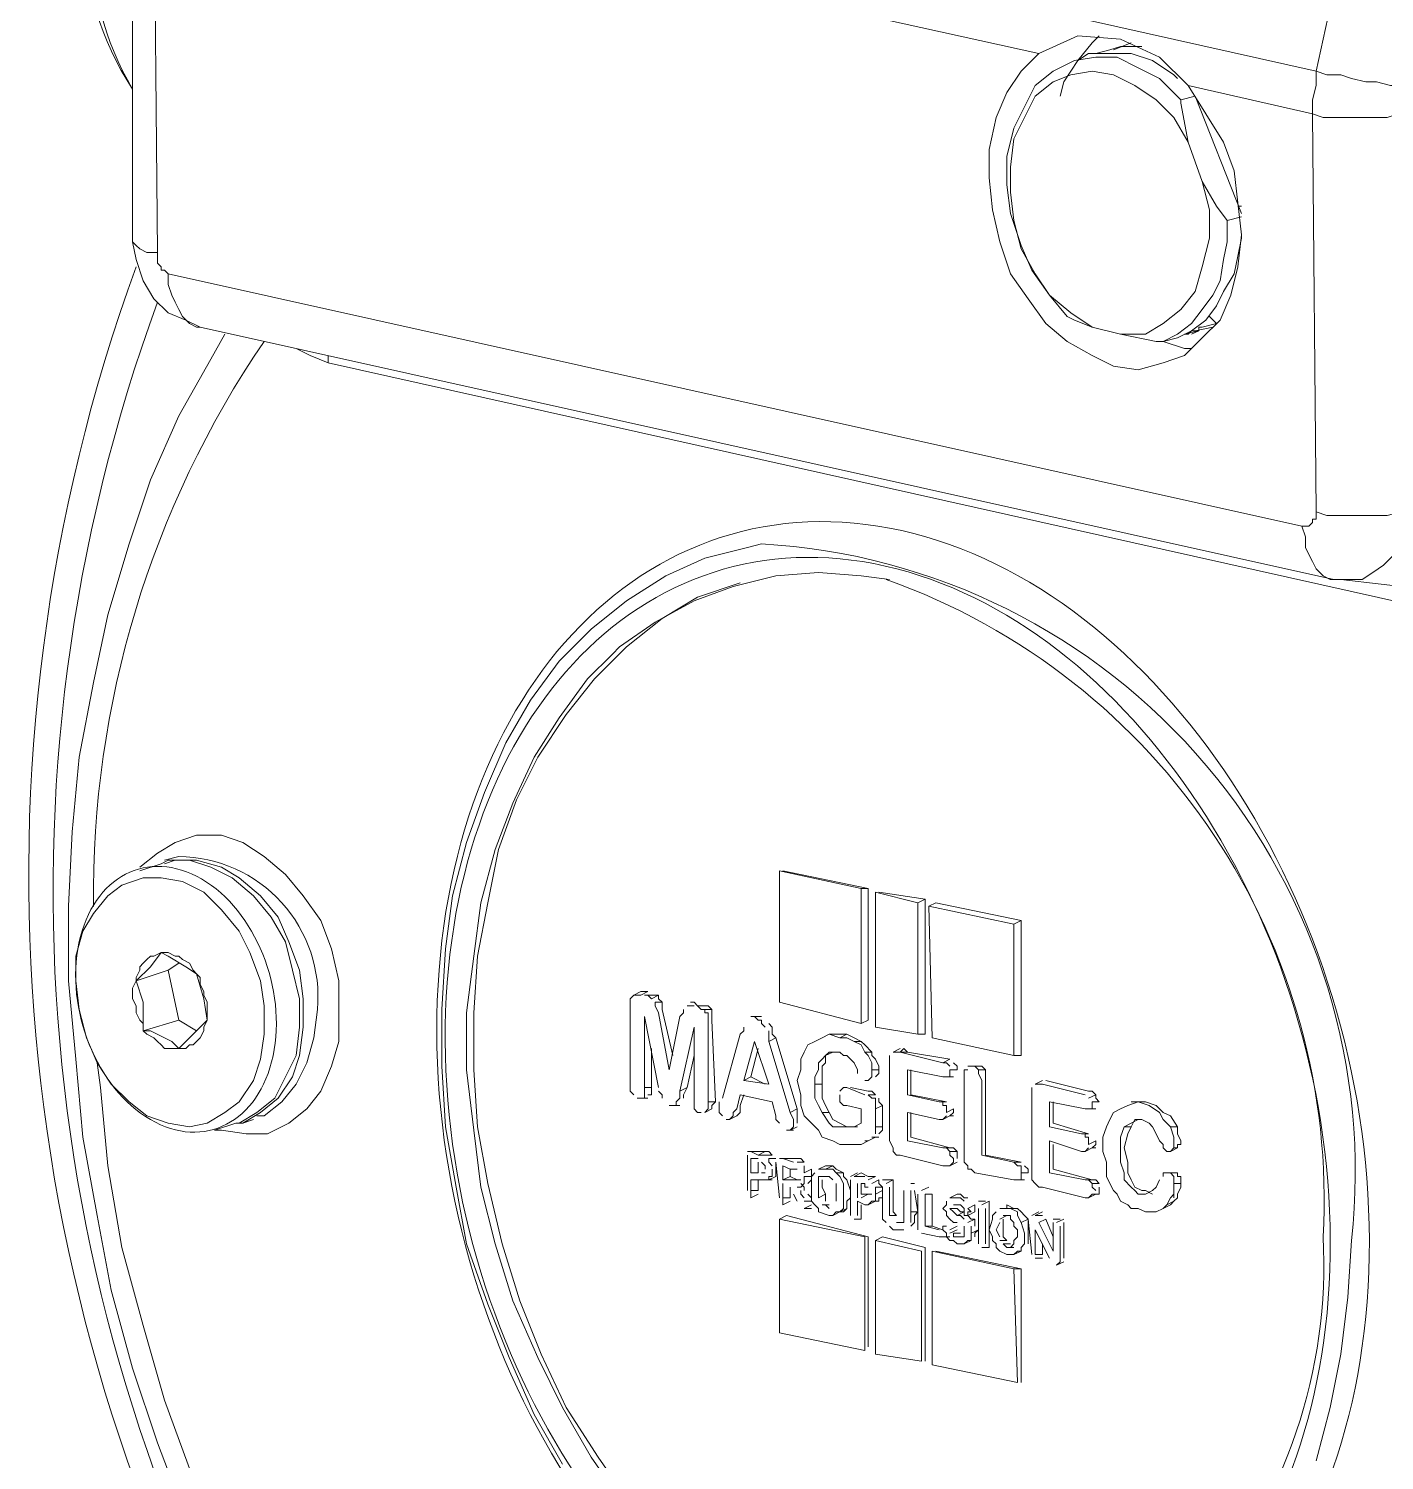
# Model space of a CAD drawing. Header units: inches. Extents: x 34 to 1574, y 72 to 573.
# Drawn here: x 1486.88 to 1513.76, y 278.09 to 306.48 of the extents above; entities that cross this region are included whole.
import ezdxf

# ---------------------------------------------------------------- set-up
doc = ezdxf.new("R2010")
doc.units = ezdxf.units.IN
doc.header["$MEASUREMENT"] = 0
doc.layers.add('PDF_Geometry', color=7, linetype='Continuous')

msp = doc.modelspace()

# ---------------------------------------------------------------- linework, layer by layer
at = {"layer": 'PDF_Geometry', "lineweight": 5}
for points in [[(1490.916, 315.777), (1490.634, 315.425), (1490.212, 314.861), (1489.859, 314.157), (1489.507, 313.452), (1489.296, 312.677), (1489.225, 312.184), (1489.014, 310.845), (1488.944, 310.704), (1488.944, 310.141), (1488.944, 302.25)], [(1512.405, 305.632), (1512.687, 306.9), (1512.758, 307.745), (1512.687, 308.591), (1512.546, 309.366), (1512.335, 310.141), (1512.194, 310.423), (1511.771, 310.845), (1511.348, 311.057), (1511.419, 311.268), (1511.419, 311.479), (1511.56, 311.62), (1511.63, 311.832), (1511.771, 311.973), (1511.912, 312.114), (1512.053, 312.184), (1512.194, 312.254)], [(1512.405, 296.895), (1512.335, 304.786), (1512.335, 305.068), (1512.405, 305.35), (1512.405, 305.632), (1489.437, 310.775), (1489.437, 310.493), (1489.366, 310.141), (1489.366, 309.859), (1489.225, 309.929), (1489.084, 310), (1488.944, 310.07), (1488.944, 310.141)], [(1512.335, 304.786), (1509.869, 305.35), (1509.305, 305.913), (1508.53, 306.266), (1507.685, 306.336), (1506.91, 305.984), (1489.366, 309.859), (1489.437, 302.038)], [(1512.405, 305.632), (1512.617, 305.561), (1512.898, 305.561), (1513.11, 305.491), (1513.392, 305.42), (1513.603, 305.42), (1513.885, 305.35), (1514.096, 305.35), (1514.237, 305.279), (1514.519, 306.618), (1522.128, 308.661), (1522.199, 306.125), (1522.269, 305.561), (1522.48, 304.998), (1522.621, 304.716)], [(1507.332, 305.138), (1507.403, 305.42), (1507.685, 305.843), (1507.967, 306.195), (1508.107, 306.336)], [(1508.953, 306.125), (1508.742, 306.125), (1508.53, 306.125), (1508.319, 306.054), (1508.037, 305.984), (1508.107, 305.984)], [(1508.742, 306.195), (1508.389, 306.054)], [(1506.91, 305.984), (1506.557, 305.632), (1506.276, 305.209), (1506.064, 304.716), (1505.923, 304.082), (1505.923, 303.518), (1505.994, 302.884), (1506.135, 302.25), (1506.346, 301.616), (1506.698, 301.122), (1507.051, 300.629), (1507.473, 300.277), (1507.967, 299.995), (1508.389, 299.784), (1508.882, 299.713), (1509.376, 299.854), (1509.798, 299.995), (1510.151, 300.347), (1510.503, 300.7), (1510.714, 301.193), (1510.855, 301.757), (1510.926, 302.391), (1510.855, 303.025), (1510.785, 303.659), (1510.573, 304.223), (1510.221, 304.786), (1509.869, 305.35)], [(1509.728, 305.068), (1509.305, 305.491), (1508.882, 305.702), (1508.46, 305.913), (1508.037, 305.913), (1507.614, 305.843), (1507.192, 305.632), (1506.839, 305.35), (1506.628, 304.927), (1506.417, 304.504), (1506.276, 303.941), (1506.276, 303.377), (1506.346, 302.813), (1506.557, 302.179), (1506.769, 301.686), (1507.121, 301.193), (1507.473, 300.77)], [(1509.657, 305.491), (1509.587, 305.561), (1509.164, 305.843), (1508.742, 305.984), (1508.319, 305.984), (1507.896, 305.984), (1507.685, 305.843)], [(1509.869, 304.223), (1509.587, 304.716), (1509.235, 305.068), (1508.812, 305.35), (1508.389, 305.561), (1507.967, 305.632), (1507.544, 305.561), (1507.192, 305.42), (1506.839, 305.138), (1506.628, 304.716), (1506.417, 304.293), (1506.346, 303.729), (1506.346, 303.236), (1506.417, 302.672), (1506.557, 302.109), (1506.839, 301.616), (1507.121, 301.193), (1507.544, 300.841), (1507.967, 300.559)], [(1514.237, 305.279), (1514.237, 305.138), (1514.237, 304.998), (1514.237, 304.786), (1514.237, 296.895), (1514.167, 296.613), (1514.096, 296.331), (1513.955, 296.05), (1513.744, 295.838), (1513.533, 295.697), (1513.321, 295.556), (1513.039, 295.556), (1512.898, 295.556)], [(1510.926, 302.743), (1510.644, 302.672), (1510.432, 302.954), (1510.151, 303.447), (1509.869, 304.223), (1509.728, 304.998), (1509.728, 305.068), (1510.01, 305.138), (1510.926, 302.813)], [(1514.237, 304.786), (1514.026, 304.786), (1513.814, 304.716), (1513.533, 304.716), (1513.321, 304.716), (1513.039, 304.716), (1512.828, 304.716), (1512.546, 304.716), (1512.335, 304.786)], [(1508.53, 300.418), (1509.023, 300.418), (1509.376, 300.629), (1509.728, 300.911), (1510.01, 301.263), (1510.151, 301.757), (1510.292, 302.32), (1510.292, 302.884), (1510.151, 303.447)], [(1510.926, 302.954), (1510.855, 302.954)], [(1510.926, 302.391), (1510.926, 302.32), (1510.855, 301.968), (1510.785, 301.616), (1510.573, 301.263), (1510.432, 300.982), (1510.221, 300.7), (1509.939, 300.488), (1509.657, 300.347), (1509.376, 300.277), (1509.657, 300.418), (1509.939, 300.629), (1510.151, 300.911), (1510.362, 301.193), (1510.503, 301.475), (1510.573, 301.897), (1510.644, 302.25), (1510.644, 302.672)], [(1489.648, 301.616), (1489.578, 301.686), (1489.507, 301.686), (1489.507, 301.757), (1489.437, 301.827), (1489.437, 301.897), (1489.437, 301.968), (1489.437, 302.038), (1489.225, 302.038), (1489.084, 302.109), (1489.014, 302.179), (1488.944, 302.25), (1489.014, 301.897), (1489.155, 301.475), (1489.366, 301.122), (1489.648, 300.841), (1490, 300.7), (1490.282, 300.559), (1512.758, 295.556), (1512.898, 295.556), (1515.294, 295.275)], [(1490.282, 300.559), (1490.212, 300.559), (1490.071, 300.629), (1489.93, 300.77), (1489.859, 300.911), (1489.789, 301.052), (1489.719, 301.193), (1489.648, 301.404), (1489.648, 301.616)], [(1489.648, 301.616), (1512.123, 296.613), (1512.194, 296.613), (1512.264, 296.613), (1512.335, 296.684), (1512.335, 296.754), (1512.405, 296.754), (1512.405, 296.825), (1512.405, 296.895)], [(1509.939, 300.136), (1509.798, 300.136), (1509.376, 300.277), (1509.235, 300.277), (1508.53, 300.418), (1507.967, 300.559), (1507.614, 300.7), (1507.473, 300.77)], [(1510.151, 300.559), (1510.432, 300.629), (1510.292, 300.77)], [(1490.775, 300.418), (1490.494, 299.925), (1489.859, 298.797), (1489.296, 297.529), (1488.873, 296.261), (1488.45, 294.852), (1488.169, 293.513), (1487.887, 292.034), (1487.746, 290.554), (1487.675, 289.075), (1487.675, 287.595), (1487.816, 286.045), (1487.957, 284.495), (1488.239, 282.945), (1488.521, 281.465), (1488.944, 279.915), (1489.437, 278.436), (1490, 276.956)], [(1509.939, 300.418), (1510.08, 300.488), (1509.798, 300.418), (1509.869, 300.418), (1509.939, 300.488), (1510.01, 300.488), (1510.08, 300.488), (1510.08, 300.559), (1510.151, 300.559)], [(1509.869, 300.418), (1509.798, 300.418)], [(1510.01, 300.488), (1510.362, 300.559)], [(1492.819, 299.995), (1492.819, 299.925), (1492.819, 299.854), (1492.466, 299.995), (1492.184, 300.136)], [(1519.662, 292.879), (1519.451, 293.372), (1519.239, 293.866), (1519.028, 294.359), (1518.746, 294.781), (1518.535, 295.275), (1518.253, 295.768), (1517.971, 296.261), (1517.689, 296.684), (1517.549, 296.543), (1517.478, 296.543), (1517.408, 296.261), (1517.267, 295.979), (1517.055, 295.627), (1516.774, 295.275), (1516.633, 295.063), (1516.562, 295.063), (1516.28, 294.852), (1515.858, 294.781), (1515.505, 294.781), (1492.819, 299.854)], [(1517.689, 296.684), (1517.689, 296.754), (1517.689, 296.825), (1517.619, 296.825), (1517.619, 296.895), (1517.619, 296.966), (1517.549, 297.036), (1517.549, 297.106), (1517.196, 296.895), (1516.985, 296.613), (1514.237, 296.895), (1514.096, 296.895), (1513.814, 296.825), (1513.603, 296.825), (1513.321, 296.825), (1513.11, 296.825), (1512.828, 296.825), (1512.617, 296.825), (1512.405, 296.895)], [(1512.758, 295.556), (1512.687, 295.556), (1512.546, 295.627), (1512.405, 295.768), (1512.335, 295.909), (1512.264, 296.05), (1512.194, 296.191), (1512.194, 296.402), (1512.123, 296.613)], [(1503.951, 295.556), (1503.387, 295.627), (1502.541, 295.697), (1501.696, 295.627), (1500.851, 295.416), (1500.076, 295.134), (1499.301, 294.711), (1498.596, 294.218), (1498.455, 294.077)], [(1500.991, 295.486), (1500.146, 295.204), (1499.441, 294.781), (1498.737, 294.218), (1498.103, 293.584), (1497.539, 292.879), (1496.975, 292.034), (1496.553, 291.188), (1496.2, 290.202), (1495.989, 289.145), (1495.778, 288.088), (1495.707, 286.961), (1495.707, 285.834), (1495.778, 284.706), (1495.989, 283.579), (1496.271, 282.381), (1496.623, 281.254), (1497.046, 280.197), (1497.539, 279.14), (1498.173, 278.154), (1498.807, 277.238)], [(1498.455, 294.077), (1497.962, 293.584), (1497.398, 292.809), (1496.905, 292.034), (1496.482, 291.118), (1496.13, 290.202), (1495.848, 289.145), (1495.707, 288.088), (1495.566, 286.961), (1495.566, 285.834), (1495.707, 284.636), (1495.848, 283.509), (1496.13, 282.381), (1496.482, 281.254), (1496.975, 280.127), (1497.469, 279.14), (1498.032, 278.154), (1498.666, 277.238)], [(1489.084, 289.85), (1489.437, 290.131), (1489.789, 290.343), (1490.212, 290.484), (1490.705, 290.484), (1491.128, 290.343), (1491.55, 290.061), (1491.973, 289.709), (1492.325, 289.286), (1492.678, 288.793), (1492.889, 288.229), (1493.03, 287.595), (1493.03, 287.031)], [(1489.507, 289.92), (1489.084, 289.779)], [(1490.564, 284.636), (1490.987, 284.777), (1491.057, 284.777), (1491.409, 284.988), (1491.762, 285.27), (1491.973, 285.693), (1492.184, 286.115), (1492.255, 286.679), (1492.255, 287.243), (1492.114, 287.806), (1491.973, 288.37), (1491.691, 288.863), (1491.339, 289.286), (1490.916, 289.638), (1490.494, 289.85), (1490.071, 289.99), (1489.648, 289.99), (1489.507, 289.92)], [(1491.057, 284.777), (1491.128, 284.777), (1491.48, 284.988), (1491.832, 285.27), (1492.114, 285.693), (1492.255, 286.115), (1492.325, 286.679), (1492.325, 287.243), (1492.255, 287.806), (1492.044, 288.37), (1491.832, 288.863), (1491.48, 289.286), (1491.057, 289.638), (1490.705, 289.85), (1490.212, 289.99), (1489.789, 289.99), (1489.578, 289.92)], [(1503.387, 286.75), (1503.528, 286.82), (1503.528, 289.427), (1501.837, 289.779)], [(1503.387, 289.427), (1503.528, 289.427)], [(1504.514, 289.145), (1503.669, 289.356), (1503.669, 286.679), (1504.514, 286.538)], [(1504.655, 289.215), (1504.514, 289.145), (1504.514, 286.538), (1504.655, 286.538), (1504.655, 289.215), (1503.739, 289.356)], [(1506.557, 288.793), (1506.417, 288.722), (1506.417, 286.115), (1506.557, 286.115), (1506.557, 288.793), (1504.867, 289.145), (1504.726, 289.075)], [(1506.417, 288.722), (1504.726, 289.075), (1504.796, 286.468), (1506.417, 286.115)], [(1489.507, 288.159), (1489.296, 287.877), (1489.014, 287.595), (1489.014, 287.665), (1489.084, 287.806), (1489.084, 287.877), (1489.155, 287.947), (1489.225, 288.018), (1489.296, 288.088), (1489.366, 288.088), (1489.507, 288.159)], [(1490.212, 287.736), (1490, 287.877), (1489.648, 288.088), (1489.507, 288.159), (1489.578, 288.159), (1489.648, 288.159), (1489.789, 288.088), (1489.859, 288.088), (1489.93, 288.018), (1490.071, 287.947), (1490.141, 287.806), (1490.212, 287.736)], [(1489.859, 287.947), (1489.648, 287.806), (1489.859, 286.82)], [(1490.212, 286.609), (1489.859, 286.82), (1489.155, 286.609), (1489.155, 286.75), (1489.084, 286.82), (1489.014, 286.961), (1489.014, 287.102), (1488.944, 287.243), (1488.944, 287.313), (1488.944, 287.454), (1489.014, 287.595)], [(1489.859, 286.256), (1489.719, 286.397), (1489.296, 286.609), (1489.155, 286.609), (1489.155, 287.172), (1489.014, 287.595), (1489.648, 287.806)], [(1489.859, 286.256), (1490, 286.256), (1490.071, 286.327), (1490.141, 286.327), (1490.212, 286.397), (1490.282, 286.468), (1490.353, 286.609), (1490.353, 286.679), (1490.423, 286.82), (1490.353, 287.243), (1490.212, 287.736), (1490.282, 287.665), (1490.282, 287.525), (1490.353, 287.384), (1490.353, 287.313), (1490.423, 287.172), (1490.423, 287.031), (1490.423, 286.89), (1490.423, 286.82)], [(1498.878, 287.313), (1498.807, 287.243), (1498.807, 287.172), (1498.807, 285.552), (1498.807, 285.411), (1498.878, 285.34)], [(1499.653, 286.115), (1499.441, 287.031), (1499.441, 287.172), (1499.371, 287.243), (1499.371, 287.313), (1499.301, 287.313), (1499.23, 287.313), (1499.089, 287.313), (1499.16, 287.313), (1499.23, 287.243), (1499.371, 287.313)], [(1493.03, 287.031), (1493.03, 286.397), (1492.889, 285.904), (1492.678, 285.411), (1492.396, 285.059), (1492.044, 284.777), (1491.621, 284.565), (1491.198, 284.565), (1490.705, 284.636), (1490.564, 284.636)], [(1499.864, 287.031), (1499.864, 286.961), (1499.794, 286.89), (1499.582, 285.834), (1499.371, 286.961), (1499.301, 287.102), (1499.301, 287.172), (1499.441, 287.172)], [(1500.076, 287.102), (1499.935, 287.102)], [(1500.287, 287.102), (1500.146, 287.102), (1500.216, 287.031), (1500.287, 287.031), (1500.287, 286.961), (1500.357, 286.961), (1500.357, 286.89), (1500.357, 286.82), (1500.357, 285.199), (1500.357, 285.059), (1500.287, 284.988), (1500.428, 285.059), (1500.428, 285.129), (1500.498, 285.199), (1500.428, 286.82), (1500.428, 286.89), (1500.428, 286.961), (1500.428, 287.031), (1500.357, 287.102), (1500.287, 287.102), (1500.146, 287.102), (1500.076, 287.172), (1500.005, 287.172)], [(1500.287, 287.031), (1500.428, 287.031)], [(1490.423, 286.82), (1490.141, 286.538), (1489.859, 286.256), (1489.789, 286.256), (1489.719, 286.256), (1489.578, 286.256), (1489.507, 286.327), (1489.437, 286.397), (1489.366, 286.468), (1489.225, 286.538), (1489.155, 286.609)], [(1498.948, 285.27), (1499.019, 285.27), (1499.089, 285.27), (1499.089, 285.34), (1499.089, 285.481), (1499.089, 286.89), (1499.371, 285.481)], [(1501.344, 286.89), (1501.203, 286.89)], [(1501.485, 286.679), (1501.414, 286.75), (1501.414, 286.82), (1501.344, 286.82), (1501.273, 286.89), (1501.414, 286.89)], [(1502.119, 284.777), (1502.119, 284.847), (1502.119, 284.918), (1502.119, 285.059), (1501.696, 286.468), (1501.626, 286.538), (1501.626, 286.609), (1501.626, 286.679), (1501.555, 286.75)], [(1499.582, 285.129), (1499.653, 285.129), (1499.723, 285.129), (1499.723, 285.199), (1499.794, 285.27), (1499.794, 285.34), (1499.794, 285.411), (1500.076, 286.679), (1500.076, 285.27), (1500.076, 285.129), (1500.076, 285.059), (1500.146, 284.988), (1500.216, 284.988)], [(1501.062, 286.679), (1501.062, 286.609), (1500.991, 286.538), (1500.639, 285.27)], [(1502.119, 284.706), (1501.978, 284.636), (1502.048, 284.706), (1502.048, 284.777), (1502.048, 284.847), (1501.978, 284.988), (1501.555, 286.397), (1501.555, 286.538), (1501.555, 286.609)], [(1501.555, 286.397), (1501.696, 286.468)], [(1503.387, 284.354), (1503.528, 284.424), (1503.387, 284.354), (1503.246, 284.354), (1503.105, 284.354), (1502.964, 284.354), (1502.823, 284.424), (1502.612, 284.495), (1502.541, 284.636), (1502.401, 284.777), (1502.26, 284.918), (1502.189, 285.129), (1502.189, 285.34), (1502.119, 285.622), (1502.189, 285.834), (1502.189, 286.045), (1502.26, 286.186), (1502.33, 286.327), (1502.471, 286.397), (1502.612, 286.468), (1502.753, 286.538), (1502.964, 286.468), (1503.105, 286.468), (1503.246, 286.397), (1503.387, 286.327), (1503.457, 286.186), (1503.528, 286.115), (1503.598, 285.975), (1503.598, 285.904), (1503.598, 285.834), (1503.598, 285.763), (1503.598, 285.693), (1503.528, 285.622), (1503.457, 285.622)], [(1503.669, 285.693), (1503.739, 285.763), (1503.739, 285.834), (1503.739, 285.904), (1503.669, 286.045), (1503.598, 286.115), (1503.598, 286.186), (1503.457, 286.327), (1503.387, 286.397), (1503.246, 286.468), (1503.105, 286.538), (1502.894, 286.538), (1502.753, 286.538), (1502.612, 286.468)], [(1502.964, 286.468), (1503.105, 286.538)], [(1499.16, 285.34), (1499.23, 285.34), (1499.23, 285.411), (1499.23, 285.481), (1499.23, 286.256)], [(1501.344, 286.256), (1501.203, 285.693), (1501.485, 285.552)], [(1502.964, 285.34), (1502.964, 285.27), (1502.964, 285.199), (1503.035, 285.129), (1503.105, 285.129), (1503.387, 285.059), (1503.387, 284.777), (1503.246, 284.706), (1503.176, 284.706), (1503.035, 284.706), (1502.964, 284.706), (1502.823, 284.706), (1502.753, 284.777), (1502.612, 284.988), (1502.541, 285.129), (1502.471, 285.27), (1502.471, 285.552), (1502.471, 285.693), (1502.541, 285.834), (1502.541, 285.975), (1502.612, 286.045), (1502.682, 286.115), (1502.753, 286.186), (1502.823, 286.186), (1502.964, 286.186), (1503.035, 286.115), (1503.105, 286.115), (1503.176, 286.045), (1503.246, 285.975), (1503.316, 285.834), (1503.316, 285.763)], [(1503.176, 284.706), (1503.316, 284.706), (1503.176, 284.706), (1503.105, 284.706), (1502.964, 284.777), (1502.823, 284.847), (1502.753, 284.988), (1502.682, 285.129), (1502.612, 285.27), (1502.612, 285.552), (1502.612, 285.763), (1502.612, 285.904), (1502.682, 285.975), (1502.682, 286.115), (1502.823, 286.186)], [(1503.246, 286.397), (1503.387, 286.397)], [(1503.457, 286.186), (1503.598, 286.186)], [(1504.162, 286.256), (1504.021, 286.186), (1504.091, 286.186), (1504.162, 286.186), (1505.007, 285.975), (1505.078, 285.975), (1505.148, 285.904)], [(1505.007, 285.975), (1505.148, 286.045), (1504.303, 286.186), (1504.232, 286.256), (1504.162, 286.186), (1504.303, 286.186)], [(1488.239, 285.975), (1488.309, 285.481), (1488.45, 283.931), (1488.732, 282.311), (1489.155, 280.761), (1489.578, 279.281), (1490.141, 277.731)], [(1499.864, 285.27), (1499.864, 285.34), (1499.935, 285.481), (1500.076, 286.115)], [(1503.951, 286.115), (1503.951, 286.045), (1503.951, 285.975), (1503.951, 284.424), (1504.021, 284.284), (1504.021, 284.213), (1504.091, 284.143), (1504.162, 284.143), (1505.007, 283.931), (1505.148, 283.931), (1505.219, 284.002), (1505.219, 284.072), (1505.148, 284.143), (1505.148, 284.213), (1505.078, 284.284), (1505.007, 284.284), (1504.303, 284.424), (1504.303, 284.988), (1504.937, 284.847), (1505.007, 284.847), (1505.078, 284.918)], [(1505.148, 284.918), (1505.219, 284.988), (1505.219, 285.059), (1505.078, 284.988), (1505.078, 285.059), (1505.078, 285.129), (1505.007, 285.129), (1505.007, 285.199), (1504.937, 285.199), (1504.303, 285.34), (1504.303, 285.834), (1505.007, 285.693), (1505.078, 285.693), (1505.148, 285.693), (1505.148, 285.763), (1505.148, 285.834), (1505.289, 285.834), (1505.289, 285.904), (1505.219, 285.975)], [(1505.642, 285.904), (1505.501, 285.904)], [(1501.062, 285.622), (1501.203, 285.693)], [(1503.598, 285.834), (1503.739, 285.834)], [(1504.937, 285.199), (1505.078, 285.199), (1504.373, 285.34), (1504.373, 285.834)], [(1505.078, 285.693), (1505.219, 285.693)], [(1505.501, 285.834), (1505.43, 285.834), (1505.43, 285.763), (1505.43, 285.693), (1505.43, 284.072), (1505.43, 284.002), (1505.501, 283.931), (1505.501, 283.861), (1505.571, 283.861), (1505.642, 283.79), (1506.417, 283.649), (1506.487, 283.649), (1506.557, 283.649), (1506.557, 283.72), (1506.557, 283.79), (1506.698, 283.79), (1506.698, 283.861), (1506.628, 283.931)], [(1505.712, 285.834), (1505.853, 285.834)], [(1506.98, 285.622), (1506.839, 285.552), (1506.91, 285.552), (1506.98, 285.552), (1507.826, 285.34)], [(1507.967, 284.284), (1508.037, 284.354), (1508.037, 284.424), (1507.896, 284.354), (1507.896, 284.424), (1507.896, 284.495), (1507.826, 284.495), (1507.826, 284.565), (1507.755, 284.565), (1507.121, 284.706), (1507.121, 285.199), (1507.826, 285.059), (1507.896, 285.059), (1507.967, 285.059), (1507.967, 285.129), (1507.967, 285.199), (1508.107, 285.199), (1508.037, 285.27), (1508.037, 285.34), (1507.967, 285.411), (1507.896, 285.411), (1507.051, 285.622)], [(1499.089, 285.481), (1499.23, 285.481)], [(1499.371, 285.411), (1499.441, 285.34), (1499.441, 285.27)], [(1499.794, 285.411), (1499.935, 285.481)], [(1500.71, 284.847), (1500.78, 284.847), (1500.851, 284.918), (1500.851, 284.988), (1500.921, 285.059), (1500.991, 285.34), (1501.626, 285.199), (1501.696, 284.918), (1501.696, 284.847), (1501.766, 284.777)], [(1500.78, 284.847), (1500.921, 284.918), (1500.991, 284.988), (1500.991, 285.129), (1501.062, 285.34)], [(1502.471, 285.552), (1502.612, 285.552)], [(1503.457, 285.34), (1503.105, 285.481), (1503.035, 285.481), (1502.964, 285.411)], [(1503.669, 284.565), (1503.669, 284.636), (1503.669, 284.706), (1503.669, 285.059), (1503.669, 285.199), (1503.669, 285.27), (1503.598, 285.27), (1503.528, 285.34), (1503.669, 285.34), (1503.598, 285.411), (1503.528, 285.411), (1503.176, 285.481)], [(1506.769, 285.481), (1506.769, 285.411), (1506.769, 285.34), (1506.769, 283.79), (1506.769, 283.649), (1506.839, 283.579), (1506.91, 283.509), (1506.98, 283.509), (1507.826, 283.297), (1507.896, 283.297), (1507.967, 283.368), (1508.107, 283.368), (1508.107, 283.438), (1508.107, 283.509)], [(1507.896, 285.27), (1508.037, 285.34)], [(1499.019, 285.27), (1499.16, 285.27)], [(1499.653, 285.129), (1499.794, 285.129)], [(1500.357, 285.199), (1500.498, 285.199)], [(1500.569, 285.199), (1500.569, 285.129), (1500.569, 285.059), (1500.569, 284.988), (1500.639, 284.918)], [(1501.978, 284.988), (1502.119, 285.059)], [(1503.669, 285.059), (1503.81, 285.129)], [(1503.739, 284.565), (1503.81, 284.636), (1503.81, 284.706), (1503.81, 285.129), (1503.739, 285.199), (1503.739, 285.27)], [(1507.755, 284.565), (1507.896, 284.565), (1507.192, 284.777), (1507.192, 285.199)], [(1507.896, 285.059), (1508.037, 285.059)], [(1509.376, 283.79), (1509.517, 283.79), (1509.587, 283.79), (1509.657, 283.79), (1509.657, 283.72), (1509.728, 283.72), (1509.728, 283.579), (1509.587, 283.579), (1509.587, 283.509), (1509.587, 283.368), (1509.517, 283.297), (1509.446, 283.156), (1509.376, 283.086), (1509.235, 283.015), (1509.023, 283.015), (1508.882, 283.086), (1508.742, 283.086), (1508.671, 283.156), (1508.53, 283.227), (1508.46, 283.368), (1508.389, 283.438), (1508.319, 283.579), (1508.248, 283.72), (1508.248, 283.79), (1508.248, 284.002), (1508.178, 284.213), (1508.178, 284.495), (1508.248, 284.706), (1508.319, 284.847), (1508.389, 284.988), (1508.53, 285.059), (1508.671, 285.129), (1508.882, 285.199), (1509.094, 285.129), (1509.305, 284.988), (1509.376, 284.847), (1509.517, 284.706), (1509.657, 284.706), (1509.517, 284.918), (1509.376, 284.988), (1509.235, 285.129), (1509.023, 285.199), (1508.742, 285.199)], [(1491.128, 284.777), (1491.339, 284.847)], [(1502.612, 284.988), (1502.753, 284.988)], [(1505.289, 284.072), (1505.289, 284.213), (1505.219, 284.284), (1505.148, 284.284), (1504.373, 284.495), (1504.373, 284.988)], [(1505.007, 284.847), (1505.148, 284.918), (1505.219, 284.918)], [(1509.305, 283.649), (1509.235, 283.509), (1509.164, 283.438), (1509.023, 283.368), (1508.882, 283.368), (1508.812, 283.438), (1508.742, 283.509), (1508.601, 283.649), (1508.601, 283.79), (1508.53, 284.002), (1508.53, 284.284), (1508.53, 284.495), (1508.601, 284.706), (1508.742, 284.777), (1508.882, 284.847), (1508.953, 284.847), (1509.094, 284.777), (1509.164, 284.706), (1509.235, 284.565), (1509.305, 284.424), (1509.376, 284.354), (1509.376, 284.284), (1509.446, 284.213), (1509.517, 284.213), (1509.587, 284.284), (1509.587, 284.354), (1509.587, 284.424), (1509.587, 284.495), (1509.517, 284.706)], [(1509.164, 283.368), (1509.023, 283.438), (1508.953, 283.438), (1508.812, 283.509), (1508.742, 283.649), (1508.671, 283.79), (1508.671, 284.002), (1508.601, 284.284), (1508.671, 284.565), (1508.742, 284.706), (1508.812, 284.847), (1508.882, 284.847)], [(1501.907, 284.636), (1502.048, 284.636)], [(1502.964, 284.706), (1503.105, 284.706)], [(1503.457, 284.424), (1503.528, 284.424), (1503.669, 284.495), (1503.528, 284.424)], [(1503.598, 284.495), (1503.739, 284.495)], [(1503.669, 284.706), (1503.81, 284.706)], [(1508.601, 284.706), (1508.742, 284.706)], [(1509.587, 284.284), (1509.657, 284.284), (1509.657, 284.354), (1509.728, 284.354), (1509.728, 284.424), (1509.657, 284.565), (1509.657, 284.706)], [(1501.203, 284.213), (1501.344, 284.143), (1501.414, 284.143), (1501.485, 284.143), (1501.626, 284.143), (1501.555, 284.213), (1501.485, 284.213), (1501.273, 284.213), (1501.132, 284.213)], [(1501.344, 284.143), (1501.485, 284.213)], [(1505.007, 284.284), (1505.148, 284.284)], [(1505.148, 284.213), (1505.289, 284.213)], [(1508.037, 283.438), (1507.967, 283.509), (1507.967, 283.579), (1507.896, 283.649), (1507.826, 283.649), (1507.121, 283.79), (1507.121, 284.424), (1507.755, 284.213), (1507.826, 284.213), (1507.896, 284.284)], [(1507.967, 283.579), (1508.107, 283.579), (1508.037, 283.649), (1507.967, 283.649), (1507.192, 283.861), (1507.192, 284.354)], [(1507.826, 284.213), (1507.967, 284.284), (1508.037, 284.284)], [(1509.517, 284.213), (1509.657, 284.284)], [(1501.132, 284.143), (1501.132, 283.438)], [(1501.344, 284.072), (1501.203, 284.072), (1501.203, 283.79), (1501.344, 283.79), (1501.344, 284.002)], [(1501.485, 283.861), (1501.485, 283.931), (1501.414, 284.002)], [(1501.626, 283.931), (1501.555, 284.002), (1501.555, 284.072), (1501.696, 284.072)], [(1501.555, 283.649), (1501.696, 283.72), (1501.696, 283.79), (1501.696, 283.861), (1501.696, 283.931), (1501.696, 284.002), (1501.766, 283.297)], [(1502.119, 284.002), (1502.26, 284.002), (1502.189, 284.072), (1502.119, 284.072), (1501.907, 284.072), (1501.766, 284.072)], [(1502.048, 284.002), (1501.837, 284.072)], [(1502.119, 283.861), (1502.048, 283.861), (1501.978, 283.861), (1501.837, 283.931), (1501.837, 283.649), (1501.978, 283.649), (1502.119, 283.649), (1502.189, 283.649)], [(1502.33, 283.579), (1502.401, 283.649), (1502.401, 283.72), (1502.401, 283.79), (1502.401, 283.861), (1502.26, 283.79), (1502.26, 283.861), (1502.26, 283.931)], [(1502.682, 283.861), (1502.823, 283.931)], [(1505.148, 283.931), (1505.289, 284.002)], [(1506.557, 283.79), (1506.557, 283.861), (1506.557, 283.931), (1506.487, 283.931), (1506.417, 284.002)], [(1501.203, 283.438), (1501.344, 283.438), (1501.344, 283.649), (1501.485, 283.649), (1501.555, 283.649), (1501.555, 283.72), (1501.626, 283.72), (1501.626, 283.861)], [(1501.203, 283.79), (1501.344, 283.79)], [(1501.344, 283.368), (1501.203, 283.297), (1501.203, 283.368), (1501.203, 283.438), (1501.203, 283.649), (1501.344, 283.649)], [(1501.485, 283.79), (1501.414, 283.79)], [(1501.485, 283.649), (1501.626, 283.649)], [(1501.837, 283.649), (1501.978, 283.72)], [(1501.978, 283.861), (1501.978, 283.72), (1502.119, 283.649)], [(1502.119, 283.509), (1502.189, 283.509), (1502.26, 283.579), (1502.26, 283.649), (1502.26, 283.72), (1502.401, 283.72)], [(1502.471, 283.79), (1502.401, 283.72), (1502.401, 283.649), (1502.401, 283.509), (1502.401, 283.297), (1502.401, 283.227), (1502.471, 283.156), (1502.541, 283.086), (1502.541, 283.015), (1502.753, 282.945), (1502.823, 282.945), (1502.894, 283.015), (1502.964, 283.015), (1503.105, 283.086)], [(1502.753, 283.72), (1502.682, 283.72), (1502.541, 283.72), (1502.541, 283.649), (1502.541, 283.579), (1502.541, 283.438), (1502.541, 283.297), (1502.682, 283.368)], [(1502.823, 283.649), (1502.753, 283.72), (1502.682, 283.72), (1502.612, 283.72)], [(1502.612, 283.649), (1502.612, 283.509), (1502.682, 283.368), (1502.682, 283.297), (1502.682, 283.227)], [(1502.894, 283.79), (1503.035, 283.79)], [(1503.316, 283.79), (1503.176, 283.72)], [(1503.176, 283.649), (1503.176, 282.945)], [(1503.528, 283.649), (1503.669, 283.72), (1503.598, 283.72), (1503.528, 283.72), (1503.387, 283.79), (1503.246, 283.72), (1503.457, 283.72)], [(1503.88, 282.804), (1503.81, 282.874), (1503.81, 282.945), (1503.81, 283.015), (1503.81, 283.086), (1503.81, 283.509), (1503.739, 283.579), (1503.739, 283.649), (1503.598, 283.579)], [(1503.81, 283.649), (1503.951, 283.649), (1504.021, 283.649), (1504.021, 283.579), (1504.021, 283.509), (1504.021, 283.086), (1504.021, 283.015), (1504.091, 282.945), (1503.951, 282.945), (1503.951, 283.015), (1503.951, 283.086), (1503.951, 283.509)], [(1503.88, 283.579), (1504.021, 283.649)], [(1506.487, 283.649), (1506.628, 283.649)], [(1507.826, 283.649), (1507.967, 283.649)], [(1509.587, 283.579), (1509.587, 283.649), (1509.587, 283.72), (1509.517, 283.79), (1509.446, 283.79), (1509.376, 283.79), (1509.376, 283.72)], [(1509.587, 283.297), (1509.587, 283.509), (1509.587, 283.649)], [(1501.837, 283.579), (1501.837, 283.297), (1501.978, 283.297), (1501.978, 283.509)], [(1502.048, 283.368), (1502.119, 283.227)], [(1502.26, 283.438), (1502.26, 283.509), (1502.189, 283.579)], [(1502.26, 283.297), (1502.189, 283.368), (1502.189, 283.438)], [(1502.26, 283.227), (1502.401, 283.227), (1502.401, 283.297), (1502.33, 283.368)], [(1502.894, 283.227), (1502.894, 283.297), (1502.894, 283.368), (1502.894, 283.509), (1502.894, 283.579)], [(1503.316, 283.579), (1503.316, 283.297)], [(1503.316, 282.945), (1503.316, 283.227), (1503.457, 283.156), (1503.528, 283.156), (1503.598, 283.227), (1503.669, 283.227), (1503.669, 283.297), (1503.669, 283.368)], [(1503.528, 283.509), (1503.457, 283.509), (1503.457, 283.579), (1503.387, 283.579), (1503.387, 283.368), (1503.528, 283.368), (1503.598, 283.368)], [(1503.387, 283.297), (1503.528, 283.368)], [(1503.598, 283.227), (1503.739, 283.227), (1503.739, 283.297), (1503.81, 283.297), (1503.81, 283.438), (1503.669, 283.368), (1503.669, 283.438), (1503.669, 283.509), (1503.81, 283.509)], [(1504.232, 283.438), (1504.232, 283.015), (1504.232, 282.874), (1504.232, 282.804), (1504.162, 282.804), (1504.091, 282.804)], [(1504.444, 283.579), (1504.373, 283.579)], [(1504.373, 282.734), (1504.444, 282.804), (1504.444, 282.874), (1504.444, 282.945), (1504.514, 283.015), (1504.444, 283.438)], [(1504.373, 282.804), (1504.373, 282.874), (1504.373, 283.015), (1504.373, 283.438)], [(1504.514, 283.368), (1504.514, 282.663)], [(1504.585, 283.438), (1504.726, 283.509)], [(1505.007, 282.663), (1504.796, 282.734), (1504.796, 283.368), (1504.655, 283.368), (1504.655, 282.734), (1504.937, 282.663)], [(1505.501, 283.297), (1505.43, 283.297), (1505.36, 283.368), (1505.289, 283.368), (1505.148, 283.297), (1505.289, 283.297), (1505.36, 283.297), (1505.43, 283.227)], [(1507.896, 283.297), (1508.037, 283.368)], [(1509.235, 283.015), (1509.376, 283.086), (1509.517, 283.156), (1509.587, 283.227), (1509.657, 283.297), (1509.657, 283.368), (1509.728, 283.509), (1509.728, 283.579)], [(1501.978, 283.227), (1501.837, 283.156), (1501.837, 283.227), (1501.837, 283.297)], [(1502.401, 283.156), (1502.26, 283.086), (1502.401, 283.086), (1502.26, 283.086)], [(1502.753, 283.156), (1502.612, 283.156), (1502.682, 283.156), (1502.753, 283.086)], [(1503.246, 282.874), (1503.387, 282.874), (1503.387, 282.945), (1503.387, 283.015), (1503.387, 283.156)], [(1503.528, 283.156), (1503.669, 283.227)], [(1505.078, 283.227), (1505.078, 283.156), (1505.007, 283.086), (1505.078, 283.015), (1505.078, 282.945), (1505.148, 282.874), (1505.219, 282.804), (1505.289, 282.804)], [(1505.501, 283.086), (1505.571, 283.015), (1505.501, 283.015), (1505.501, 282.945), (1505.43, 282.945), (1505.43, 283.015), (1505.36, 283.015), (1505.289, 283.086), (1505.148, 283.086), (1505.219, 283.015), (1505.289, 282.945), (1505.36, 282.945), (1505.43, 282.874)], [(1505.289, 283.156), (1505.219, 283.156), (1505.289, 283.156), (1505.36, 283.156), (1505.43, 283.086), (1505.43, 283.015), (1505.289, 282.945)], [(1505.642, 282.734), (1505.642, 282.804), (1505.642, 282.874), (1505.571, 282.874), (1505.501, 282.945), (1505.642, 283.015), (1505.642, 283.086), (1505.642, 283.156), (1505.501, 283.086)], [(1505.853, 283.227), (1505.712, 283.227)], [(1505.712, 283.086), (1505.712, 282.381)], [(1505.923, 282.311), (1505.782, 282.311), (1505.923, 282.311), (1505.923, 282.381), (1505.923, 282.452), (1505.923, 283.086), (1505.923, 283.156), (1505.923, 283.227), (1505.782, 283.156)], [(1505.853, 282.381), (1505.853, 283.086)], [(1506.698, 282.381), (1506.698, 282.522), (1506.698, 282.593), (1506.698, 282.874), (1506.628, 282.945), (1506.557, 283.015), (1506.487, 283.086), (1506.417, 283.086), (1506.276, 283.156), (1506.276, 283.086), (1506.346, 283.086), (1506.487, 283.015), (1506.487, 282.945), (1506.557, 282.804), (1506.628, 282.593), (1506.628, 282.452), (1506.628, 282.381), (1506.557, 282.311), (1506.557, 282.24), (1506.487, 282.24), (1506.417, 282.17), (1506.276, 282.17), (1506.135, 282.24), (1506.064, 282.311), (1506.064, 282.381), (1505.994, 282.452), (1505.994, 282.522), (1505.923, 282.663), (1505.994, 282.874), (1505.994, 282.945), (1506.064, 283.015)], [(1506.417, 283.086), (1506.276, 283.086), (1506.205, 283.086), (1506.135, 283.086), (1506.276, 283.086)], [(1509.446, 283.156), (1509.587, 283.227)], [(1503.528, 280.338), (1503.528, 282.522), (1501.907, 282.945), (1501.766, 282.874), (1503.457, 282.522), (1503.457, 280.268), (1501.766, 280.62), (1501.766, 282.874)], [(1502.823, 282.945), (1502.964, 283.015)], [(1504.373, 283.015), (1504.514, 283.015)], [(1505.501, 282.804), (1505.642, 282.874)], [(1506.135, 282.804), (1506.064, 282.663), (1506.135, 282.522)], [(1506.346, 282.945), (1506.276, 282.945), (1506.135, 282.874)], [(1506.205, 282.874), (1506.205, 282.663), (1506.205, 282.593), (1506.205, 282.522), (1506.276, 282.452), (1506.135, 282.452)], [(1506.346, 282.311), (1506.417, 282.381), (1506.417, 282.452), (1506.487, 282.522), (1506.487, 282.593), (1506.487, 282.663), (1506.417, 282.734), (1506.417, 282.804), (1506.346, 282.874), (1506.346, 282.945), (1506.276, 282.945), (1506.205, 282.945)], [(1506.557, 282.804), (1506.698, 282.874), (1506.769, 282.17)], [(1506.91, 283.015), (1506.769, 282.945)], [(1506.98, 283.015), (1506.839, 282.945), (1506.98, 282.945)], [(1507.192, 282.522), (1507.051, 282.874), (1506.91, 282.804), (1507.192, 282.24), (1507.192, 282.804)], [(1507.332, 282.874), (1507.192, 282.874)], [(1507.262, 282.804), (1507.403, 282.874)], [(1507.403, 282.099), (1507.403, 282.804)], [(1504.655, 280.056), (1504.655, 282.311), (1503.81, 282.522), (1503.669, 282.452), (1503.669, 280.197), (1504.585, 280.056), (1504.585, 282.24), (1503.669, 282.452)], [(1503.951, 282.734), (1504.021, 282.663), (1504.091, 282.663), (1504.162, 282.663), (1504.232, 282.663)], [(1504.585, 282.593), (1504.937, 282.522), (1505.078, 282.522), (1505.148, 282.522)], [(1504.655, 282.734), (1504.796, 282.734)], [(1505.642, 282.522), (1505.642, 282.593), (1505.712, 282.663), (1505.571, 282.593), (1505.571, 282.522), (1505.571, 282.452), (1505.501, 282.452), (1505.43, 282.381), (1505.289, 282.381), (1505.219, 282.452), (1505.148, 282.452), (1505.078, 282.522), (1505.078, 282.593), (1505.007, 282.663), (1505.007, 282.734), (1505.078, 282.734)], [(1505.148, 282.663), (1505.289, 282.734)], [(1505.148, 282.593), (1505.289, 282.663)], [(1505.43, 282.734), (1505.43, 282.663), (1505.43, 282.593), (1505.43, 282.522), (1505.36, 282.522), (1505.289, 282.522), (1505.219, 282.522), (1505.219, 282.593), (1505.36, 282.593)], [(1505.571, 282.593), (1505.571, 282.663), (1505.571, 282.734)], [(1507.121, 282.099), (1506.839, 282.663), (1506.839, 282.17), (1506.98, 282.17), (1506.98, 282.381)], [(1507.332, 282.734), (1507.332, 282.099), (1507.332, 282.029), (1507.262, 281.959), (1507.403, 282.029)], [(1506.417, 281.888), (1504.796, 282.24), (1504.796, 279.986), (1506.487, 279.633), (1506.417, 281.888), (1506.557, 281.888)], [(1506.557, 279.633), (1506.557, 281.888), (1504.867, 282.24)], [(1505.43, 282.381), (1505.571, 282.452)], [(1506.346, 282.381), (1506.205, 282.381), (1506.276, 282.311), (1506.346, 282.311), (1506.417, 282.311)], [(1506.417, 282.17), (1506.557, 282.24)], [(1506.839, 282.099), (1506.98, 282.099)]]:
    msp.add_lwpolyline(points, dxfattribs=at)
for points in [[(1489.084, 311.62, 0.315077), (1488.944, 305.279, -0.286997), (1489.084, 311.409)], [(1491.762, 272.095), (1491.832, 271.954), (1491.903, 271.883), (1491.973, 271.813), (1492.114, 271.742), (1492.184, 271.742), (1492.325, 271.742), (1492.396, 271.742), (1492.537, 271.742), (1492.607, 271.813), (1492.607, 271.883), (1492.537, 271.883), (1492.466, 271.883), (1492.396, 271.954), (1492.255, 271.954), (1492.184, 272.024), (1492.114, 272.165), (1492.044, 272.236), (1491.973, 272.306, -0.223154), (1489.437, 301.052)], [(1512.405, 278.083), (1512.687, 279.14), (1512.898, 280.197), (1513.039, 281.324), (1513.11, 282.452, 0.429702), (1501.414, 296.261), (1501.132, 296.191), (1500.287, 295.979), (1499.512, 295.627), (1498.737, 295.134), (1498.032, 294.57), (1497.398, 293.936), (1496.835, 293.161), (1496.341, 292.316), (1495.919, 291.329), (1495.566, 290.343), (1495.285, 289.286), (1495.144, 288.229), (1495.073, 287.031), (1495.073, 285.904), (1495.144, 284.706), (1495.355, 283.509), (1495.566, 282.381), (1495.989, 281.184), (1496.412, 280.127), (1496.905, 278.999), (1497.469, 278.013)], [(1504.514, 273.363), (1505.289, 273.293), (1506.135, 273.293), (1506.98, 273.433), (1507.755, 273.645), (1508.53, 274.068), (1509.305, 274.49), (1509.939, 275.124), (1510.08, 275.265, 0.192962), (1512.546, 282.522, 0.333002), (1503.88, 295.556)], [(1491.409, 284.918), (1491.55, 284.918), (1491.903, 285.199), (1492.184, 285.552), (1492.396, 285.975), (1492.537, 286.468), (1492.607, 287.031, 0.439172), (1489.859, 290.061), (1489.578, 289.99)]]:
    msp.add_lwpolyline(points, format="xyb", dxfattribs=at)
for points in [[(1489.225, 284.918), (1489.648, 284.777), (1490.071, 284.706), (1490.423, 284.777), (1490.775, 284.988), (1491.057, 285.199), (1491.339, 285.622), (1491.48, 286.045), (1491.55, 286.538), (1491.55, 287.102), (1491.48, 287.595), (1491.269, 288.159), (1491.057, 288.581), (1490.705, 289.004), (1490.353, 289.356), (1489.93, 289.568), (1489.507, 289.638), (1489.155, 289.638), (1488.732, 289.497), (1488.45, 289.286), (1488.169, 288.934), (1487.957, 288.581), (1487.816, 288.088), (1487.816, 287.595), (1487.887, 287.031), (1488.028, 286.468), (1488.239, 285.974), (1488.521, 285.552), (1488.873, 285.199)], [(1501.766, 287.172), (1503.387, 286.75), (1503.387, 289.427), (1501.766, 289.779)], [(1499.019, 287.384), (1499.16, 287.384), (1499.019, 287.313), (1498.948, 287.313), (1498.878, 287.313)], [(1501.062, 285.622), (1501.555, 285.552), (1501.273, 286.397)], [(1505.782, 285.622), (1505.782, 284.143), (1506.417, 284.002), (1506.557, 284.002), (1505.853, 284.143), (1505.853, 285.622), (1505.853, 285.763), (1505.853, 285.834), (1505.782, 285.904), (1505.712, 285.904), (1505.571, 285.904), (1505.642, 285.904), (1505.712, 285.834), (1505.712, 285.763)], [(1502.894, 283.79), (1502.964, 283.72), (1503.035, 283.579), (1503.035, 283.368), (1503.035, 283.297), (1503.035, 283.156), (1503.035, 283.086), (1502.964, 283.015), (1503.035, 283.015), (1503.105, 283.086), (1503.105, 283.156), (1503.105, 283.227), (1503.176, 283.297), (1503.176, 283.438), (1503.105, 283.649), (1503.035, 283.72), (1503.035, 283.79), (1502.894, 283.861), (1502.823, 283.931), (1502.753, 283.931), (1502.682, 283.931), (1502.541, 283.861), (1502.612, 283.861), (1502.682, 283.861), (1502.823, 283.861)]]:
    msp.add_lwpolyline(points, close=True, dxfattribs=at)
for centre, radius, start, end in [((1522.193, 289.674), 35.31, 159.9893, 210.2533), ((1507.662, 289.301), 19.495, 145.7363, 180.667)]:
    msp.add_arc(centre, radius, start, end, dxfattribs=at)
for centre, major_axis, ratio, start_param, end_param in [((1504.218, 284.523), (-3.396, 11.929), 0.720756, 4.339141380194985, 10.62232668737457), ((1503.914, 284.43), (-3.276, 11.32), 0.718979, 4.335289318458541, 10.61847462563813), ((1489.804, 287.232), (-0.747, 2.58), 0.714668, 2.498426, 8.781611), ((1507.311, 285.14), (-6.547, 22.595), 0.72806, 2.807847, 4.586475)]:
    msp.add_ellipse(centre, major_axis=major_axis, ratio=ratio, start_param=start_param, end_param=end_param, dxfattribs=at)

doc.saveas('drawing.dxf')
